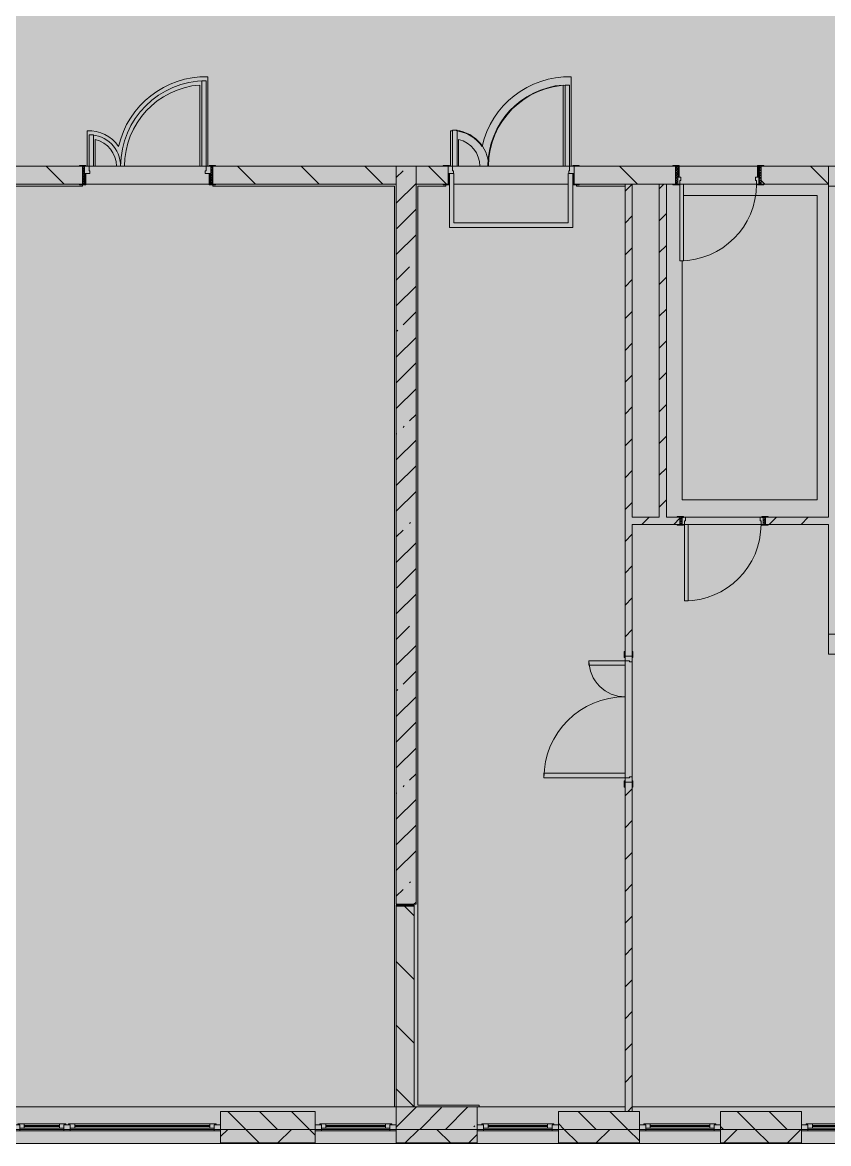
# Model space of a CAD drawing. Header units: millimetres. Extents: x -8624 to 200664, y -8553 to 29000.
# Drawn here: x 102980 to 111930, y -258 to 12198 of the extents above; entities that cross this region are included whole.
import ezdxf

# ---------------------------------------------------------------- set-up
doc = ezdxf.new("R2010")
doc.units = ezdxf.units.MM
for name, color, linetype, lineweight, true_color in [('A-DETL-1', 7, 'Continuous', 5, 0x737373), ('A-DOOR-1', 7, 'Continuous', 5, 0xb7b7b7), ('A-DOOR-2', 7, 'Continuous', 5, 0xe2e2e2), ('A-DOOR-3', 7, 'Continuous', 5, 0xaaaaaa), ('A-DOOR-FRAM-1', 7, 'Continuous', 5, 0xe2e2e2), ('A-DOOR-FRAM-2', 7, 'Continuous', 5, 0xb7b7b7), ('A-DOOR-FRAM-3', 7, 'Continuous', 5, 0xaaaaaa), ('A-FLOR-1', 7, 'Continuous', 5, 0xb7b7b7), ('A-GLAZ-1', 7, 'Continuous', 5, 0x737373), ('A-WALL-2', 7, 'Continuous', 5, 0x737373), ('A-WALL-3', 7, 'Continuous', 9, 0x737373), ('I-WALL-2', 7, 'Continuous', 5, 0x737373), ('S-COLS-1', 7, 'Continuous', 5, 0x737373)]:
    doc.layers.add(name, color=color, linetype=linetype, lineweight=lineweight, true_color=true_color)
doc.layers.add('A-DETL-GENF-1', color=7, linetype='Continuous', lineweight=9, true_color=0xc0c0c0, transparency=0.4)
for name, color, linetype, lineweight in [('A-WALL', 7, 'Continuous', 5), ('I-WALL', 7, 'Continuous', 5), ('S-COLS', 7, 'Continuous', 5)]:
    doc.layers.add(name, color=color, linetype=linetype, lineweight=lineweight)
pattern_1 = [(135, (0, 0), (-353.5534, -353.5534), [])]
pattern_2 = [(45, (0, 0), (-285.1231, 285.1231), []), (45, (285.12, 0), (-285.1231, 285.1231), [504.031, -100.806, 16.764, -84.042])]
pattern_3 = [(45, (0, 0), (-176.7767, 176.7767), [])]

# ---------------------------------------------------------------- blocks, each defined once
blk = doc.blocks.new('110_Дверь_СКБ_2Ст - Д-2а_л_ Из коридора на лестницу-32216062-3_1_3_птичка копия 1')
at = {"layer": 'A-DOOR-2'}
for points in [[(662.5, 100), (662.5, 1000), (612.5, 1000), (612.5, 100)], [(-587.5, 100), (-587.5, 500), (-637.5, 500), (-637.5, 100)], [(712.5, -100), (712.5, 20), (697.5, 20), (697.5, -100)]]:
    blk.add_hatch(color=256, dxfattribs=at).paths.add_polyline_path(points)
h = blk.add_hatch(color=256, dxfattribs=at)
h.paths.add_polyline_path([(652.5, 20), (712.5, 20), (712.5, 100), (662.5, 100), (662.5, 50), (652.5, 50)])
h.paths.add_polyline_path([(-687.5, 20), (-627.5, 20), (-627.5, 50), (-637.5, 50), (-637.5, 100), (-687.5, 100)])
at = {"layer": 'A-DOOR-FRAM-1'}
for points in [[(-672.5, 100), (-672.5, 108), (-742.5, 108), (-742.5, 100)], [(-672.5, -100), (-672.5, 20), (-687.5, 20), (-687.5, -100)], [(767.5, 100), (767.5, 108), (697.5, 108), (697.5, 100)], [(-672.5, -108), (-672.5, -100), (-742.5, -100), (-742.5, -108)], [(767.5, -108), (767.5, -100), (697.5, -100), (697.5, -108)]]:
    blk.add_hatch(color=256, dxfattribs=at).paths.add_polyline_path(points)
at = {"layer": 'A-DOOR-1'}
for p, q in [((662.5, 1000), (612.5, 1000)), ((612.5, 1000), (612.5, 100)), ((662.5, 100), (662.5, 1000)), ((-637.5, 500), (-637.5, 100)), ((-587.5, 500), (-637.5, 500)), ((-587.5, 100), (-587.5, 500)), ((-637.5, 100), (-587.5, 100)), ((612.5, 100), (662.5, 100))]:
    blk.add_line(p, q, dxfattribs=at)
for centre, radius, start, end in [((662.5, 100), 900, 90, 180), ((-637.5, 100), 400, 360, 90)]:
    blk.add_arc(centre, radius, start, end, dxfattribs=at)
at = {"layer": 'A-DOOR-FRAM-2'}
for p, q in [((-672.5, 108), (-742.5, 108)), ((-742.5, 108), (-742.5, 100)), ((-742.5, 100), (-672.5, 100)), ((-637.5, 100), (-687.5, 100)), ((-687.5, 100), (-687.5, 20)), ((-687.5, 20), (-627.5, 20)), ((-672.5, 20), (-687.5, 20)), ((-687.5, 20), (-687.5, -100)), ((-672.5, 100), (-672.5, 108)), ((-672.5, -100), (-672.5, 20)), ((-637.5, 50), (-637.5, 100)), ((-627.5, 50), (-637.5, 50)), ((-627.5, 20), (-627.5, 50)), ((662.5, 50), (652.5, 50)), ((652.5, 50), (652.5, 20)), ((652.5, 20), (712.5, 20)), ((662.5, 100), (662.5, 50)), ((712.5, 100), (662.5, 100)), ((767.5, 108), (697.5, 108)), ((697.5, 108), (697.5, 100)), ((697.5, 100), (767.5, 100)), ((712.5, 20), (697.5, 20)), ((697.5, 20), (697.5, -100)), ((712.5, 20), (712.5, 100)), ((712.5, -100), (712.5, 20)), ((767.5, 100), (767.5, 108)), ((-672.5, -100), (-742.5, -100)), ((-742.5, -100), (-742.5, -108)), ((-742.5, -108), (-672.5, -108)), ((-687.5, -100), (-672.5, -100)), ((-672.5, -108), (-672.5, -100)), ((697.5, -100), (712.5, -100)), ((767.5, -100), (697.5, -100)), ((697.5, -100), (697.5, -108)), ((697.5, -108), (767.5, -108)), ((767.5, -108), (767.5, -100))]:
    blk.add_line(p, q, dxfattribs=at)
blk = doc.blocks.new('120_Окно_СКБ_2Ст_Фрамуга сверху - 120_Окно_СКБ_2Ст_2300х2500_h_ ДОО-19727959-3_1_3_птичка копия 1')
at = {"layer": 'A-GLAZ-1'}
for p, q in [((-1150, -127), (-1150, -57)), ((-1150, -57), (-1080, -57)), ((1150, -57), (-1150, -57)), ((-1080, -57), (-1080, -127)), ((-1080, -57), (1080, -57)), ((520, -87), (-1080, -87)), ((-1080, -87), (-1080, -127)), ((-1030, -137), (-1030, -87)), ((-1030, -107), (470, -107)), ((470, -117), (-1030, -117)), ((470, -137), (470, -87)), ((520, -127), (520, -57)), ((520, -57), (590, -57)), ((520, -127), (520, -87)), ((590, -57), (590, -127)), ((1080, -87), (590, -87)), ((590, -87), (590, -127)), ((640, -137), (640, -87)), ((640, -107), (1030, -107)), ((1030, -117), (640, -117)), ((1030, -137), (1030, -87)), ((1080, -127), (1080, -57)), ((1080, -57), (1150, -57)), ((1080, -127), (1080, -87)), ((1150, -57), (1150, -127)), ((-1080, -127), (-1150, -127)), ((-1150, -127), (-1100, -127)), ((-1080, -127), (-1100, -127)), ((-1100, -127), (-1100, -137)), ((-1100, -137), (540, -137)), ((540, -137), (-1100, -137)), ((590, -127), (520, -127)), ((540, -127), (520, -127)), ((540, -127), (570, -127)), ((540, -127), (570, -127)), ((540, -137), (540, -127)), ((590, -127), (570, -127)), ((570, -127), (570, -137)), ((570, -137), (1100, -137)), ((1100, -137), (570, -137)), ((1150, -127), (1080, -127)), ((1100, -127), (1080, -127)), ((1100, -127), (1150, -127)), ((1100, -137), (1100, -127))]:
    blk.add_line(p, q, dxfattribs=at)
blk = doc.blocks.new('120_Окно_СКБ_1Ст - 120_Окно_СКБ_1Ст 900х2500_h_ с форточкой-22876038-3_1_3_птичка копия 1')
at = {"layer": 'A-GLAZ-1'}
for p, q in [((-450, -127), (-450, -57)), ((-450, -57), (-380, -57)), ((450, -57), (-450, -57)), ((-380, -57), (-380, -127)), ((380, -87), (-380, -87)), ((-380, -87), (-380, -127)), ((-330, -137), (-330, -87)), ((-330, -107), (330, -107)), ((330, -117), (-330, -117)), ((330, -137), (330, -87)), ((380, -127), (380, -57)), ((380, -57), (450, -57)), ((380, -127), (380, -87)), ((450, -57), (450, -127)), ((-380, -127), (-450, -127)), ((-450, -127), (-400, -127)), ((-380, -127), (-400, -127)), ((-400, -127), (-400, -137)), ((-400, -137), (400, -137)), ((400, -137), (-400, -137)), ((450, -127), (380, -127)), ((400, -127), (380, -127)), ((400, -127), (450, -127)), ((400, -137), (400, -127))]:
    blk.add_line(p, q, dxfattribs=at)
blk = doc.blocks.new('110_Дверь_СКБ_1Ст_Внутренняя1 - Д-8 950x2100h_охрана-V20-3_1_3_птичка копия 1')
at = {"layer": 'A-DOOR-2'}
h = blk.add_hatch(color=256, dxfattribs=at)
h.paths.add_polyline_path([(437.5, 100), (437.5, 60), (427.5, 60), (427.5, 20), (462.5, 20), (462.5, 100)])
h.paths.add_polyline_path([(-412.5, 100), (-437.5, 100), (-437.5, 20), (-402.5, 20), (-402.5, 60), (-412.5, 60)])
at = {"layer": 'A-DOOR-3'}
h = blk.add_hatch(dxfattribs=at)
h.set_pattern_fill('FP_29', color=256, style=0, pattern_type=2)
h.set_pattern_definition([(135, (1826.41, 164.685), (-14.14214, -14.14214), []), (225, (1826.41, 164.685), (14.14214, -14.14214), [])])
h.paths.add_polyline_path([(487.5, 100), (462.5, 100), (462.5, -100), (487.5, -100), (487.5, -21.4)])
at = {"layer": 'A-DOOR-FRAM-1'}
for points in [[(397.5, 950), (397.5, 100), (437.5, 100), (437.5, 950)], [(-492.5, 108), (-492.5, 100), (-422.5, 100), (-422.5, 108)], [(-422.5, 20), (-437.5, 20), (-437.5, -100), (-422.5, -100)], [(517.5, 108), (447.5, 108), (447.5, 100), (517.5, 100)], [(462.5, 20), (447.5, 20), (447.5, -100), (462.5, -100), (462.5, -21.4)], [(-492.5, -100), (-492.5, -108), (-422.5, -108), (-422.5, -100)], [(447.5, -100), (447.5, -108), (517.5, -108), (517.5, -100)]]:
    blk.add_hatch(color=256, dxfattribs=at).paths.add_polyline_path(points)
at = {"layer": 'A-DOOR-FRAM-3'}
h = blk.add_hatch(dxfattribs=at)
h.set_pattern_fill('FP_30', color=256, style=0, pattern_type=2)
h.set_pattern_definition([(45, (-296.384, 164.685), (-14.1421, 14.1421), []), (135, (-296.384, 164.685), (-14.1421, -14.1421), [])])
h.paths.add_polyline_path([(-437.5, 100), (-462.5, 100), (-462.5, -100), (-437.5, -100)])
at = {"layer": 'A-DOOR-1'}
for p, q in [((437.5, 950), (397.5, 950)), ((397.5, 950), (397.5, 100)), ((437.5, 100), (437.5, 950)), ((397.5, 100), (437.5, 100))]:
    blk.add_line(p, q, dxfattribs=at)
blk.add_arc((437.5, 100), 850, 90, 180, dxfattribs=at)
at = {"layer": 'A-DOOR-FRAM-2'}
for p, q in [((-422.5, 108), (-492.5, 108)), ((-492.5, 108), (-492.5, 100)), ((-492.5, 100), (-422.5, 100)), ((-437.5, 100), (-462.5, 100)), ((-462.5, 100), (-462.5, -100)), ((-412.5, 100), (-437.5, 100)), ((-437.5, 100), (-437.5, 20)), ((-437.5, -100), (-437.5, 100)), ((-422.5, 100), (-437.5, 100)), ((-437.5, 100), (-437.5, 99)), ((-437.5, 99), (-422.5, 99)), ((-437.5, 20), (-402.5, 20)), ((-422.5, 20), (-437.5, 20)), ((-437.5, 20), (-437.5, -100)), ((-422.5, 100), (-422.5, 108)), ((-422.5, 99), (-422.5, 100)), ((-422.5, -100), (-422.5, 20)), ((-412.5, 60), (-412.5, 100)), ((-402.5, 60), (-412.5, 60)), ((-402.5, 20), (-402.5, 60)), ((437.5, 60), (427.5, 60)), ((427.5, 60), (427.5, 20)), ((427.5, 20), (462.5, 20)), ((437.5, 100), (437.5, 60)), ((462.5, 100), (437.5, 100)), ((517.5, 108), (447.5, 108)), ((447.5, 108), (447.5, 100)), ((462.5, 100), (447.5, 100)), ((447.5, 100), (447.5, 99)), ((447.5, 100), (517.5, 100)), ((447.5, 99), (462.5, 99)), ((462.5, 20), (447.5, 20)), ((447.5, 20), (447.5, -100)), ((462.5, 20), (462.5, 100)), ((487.5, 100), (462.5, 100)), ((462.5, 100), (462.5, -100)), ((462.5, 99), (462.5, 100)), ((462.5, -100), (462.5, 20)), ((487.5, -100), (487.5, 100)), ((517.5, 100), (517.5, 108)), ((-422.5, -100), (-492.5, -100)), ((-492.5, -100), (-492.5, -108)), ((-492.5, -108), (-422.5, -108)), ((-462.5, -100), (-437.5, -100)), ((-437.5, -100), (-422.5, -100)), ((-422.5, -108), (-422.5, -100)), ((447.5, -100), (462.5, -100)), ((517.5, -100), (447.5, -100)), ((447.5, -100), (447.5, -108)), ((447.5, -108), (517.5, -108)), ((462.5, -100), (487.5, -100)), ((517.5, -108), (517.5, -100))]:
    blk.add_line(p, q, dxfattribs=at)
blk = doc.blocks.new('110_Дверь_СКБ_1Ст_Внутренняя1 - Д-8 950x2100h_охрана-V47-3_1_3_птичка копия 1')
at = {"layer": 'A-DOOR-2'}
h = blk.add_hatch(color=256, dxfattribs=at)
h.paths.add_polyline_path([(437, 40), (437, 0), (427, 0), (427, -40), (462, -40), (462, 40)])
h.paths.add_polyline_path([(-413, 40), (-438, 40), (-438, -40), (-403, -40), (-403, 0), (-413, 0)])
at = {"layer": 'A-DOOR-3'}
h = blk.add_hatch(dxfattribs=at)
h.set_pattern_fill('FP_58', color=256, style=0, pattern_type=2)
h.set_pattern_definition([(135, (1826.41, 104.685), (-14.14214, -14.14214), []), (225, (1826.41, 104.685), (14.14214, -14.14214), [])])
h.paths.add_polyline_path([(487, 40), (462, 40), (462, -40), (487, -40)])
at = {"layer": 'A-DOOR-FRAM-1'}
for points in [[(397, 890), (397, 40), (437, 40), (437, 890)], [(-493, 48), (-493, 40), (-423, 40), (-423, 48)], [(509, 48), (447, 48), (447, 40), (517, 40), (517, 48)], [(-423, -40), (-493, -40), (-493, -48), (-423, -48)], [(517, -40), (447, -40), (447, -48), (517, -48)]]:
    blk.add_hatch(color=256, dxfattribs=at).paths.add_polyline_path(points)
at = {"layer": 'A-DOOR-FRAM-3'}
h = blk.add_hatch(dxfattribs=at)
h.set_pattern_fill('FP_59', color=256, style=0, pattern_type=2)
h.set_pattern_definition([(45, (-296.384, 104.685), (-14.1421, 14.1421), []), (135, (-296.384, 104.685), (-14.1421, -14.1421), [])])
h.paths.add_polyline_path([(-438, 40), (-463, 40), (-463, -40), (-438, -40)])
at = {"layer": 'A-DOOR-1'}
for p, q in [((437, 890), (397, 890)), ((397, 890), (397, 40)), ((437, 40), (437, 890)), ((397, 40), (437, 40))]:
    blk.add_line(p, q, dxfattribs=at)
blk.add_arc((437, 40), 850, 90, 180, dxfattribs=at)
at = {"layer": 'A-DOOR-FRAM-2'}
for p, q in [((-423, 48), (-493, 48)), ((-493, 48), (-493, 40)), ((-493, 40), (-423, 40)), ((-438, 40), (-463, 40)), ((-463, 40), (-463, -40)), ((-413, 40), (-438, 40)), ((-438, 40), (-438, -40)), ((-438, -40), (-438, 40)), ((-423, 40), (-438, 40)), ((-438, 40), (-438, 39)), ((-438, 39), (-423, 39)), ((-423, 40), (-423, 48)), ((-423, 39), (-423, 40)), ((-413, 0), (-413, 40)), ((-403, 0), (-413, 0)), ((-403, -40), (-403, 0)), ((437, 0), (427, 0)), ((427, 0), (427, -40)), ((437, 40), (437, 0)), ((462, 40), (437, 40)), ((517, 48), (447, 48)), ((447, 48), (447, 40)), ((462, 40), (447, 40)), ((447, 40), (447, 39)), ((447, 40), (517, 40)), ((447, 39), (462, 39)), ((462, -40), (462, 40)), ((487, 40), (462, 40)), ((462, 40), (462, -40)), ((462, 39), (462, 40)), ((487, -40), (487, 40)), ((517, 40), (517, 48)), ((-423, -40), (-493, -40)), ((-493, -40), (-493, -48)), ((-493, -48), (-423, -48)), ((-463, -40), (-438, -40)), ((-423, -39), (-438, -39)), ((-438, -39), (-438, -40)), ((-438, -40), (-403, -40)), ((-438, -40), (-423, -40)), ((-423, -40), (-423, -39)), ((-423, -48), (-423, -40)), ((427, -40), (462, -40)), ((462, -39), (447, -39)), ((447, -39), (447, -40)), ((447, -40), (462, -40)), ((517, -40), (447, -40)), ((447, -40), (447, -48)), ((447, -48), (517, -48)), ((462, -40), (462, -39)), ((462, -40), (487, -40)), ((517, -48), (517, -40))]:
    blk.add_line(p, q, dxfattribs=at)
blk = doc.blocks.new('110_Дверь_СКБ_2Ст - Д-6_л__ ДОО_Дв_1450x2100h_Дверь из раздевальной в коридор-V48-3_1_3_птичка копия 1')
at = {"layer": 'A-DOOR-2'}
for points in [[(662.5, 100), (662.5, 1050), (612.5, 1050), (612.5, 100)], [(-587.5, 100), (-587.5, 450), (-637.5, 450), (-637.5, 100)]]:
    blk.add_hatch(color=256, dxfattribs=at).paths.add_polyline_path(points)
h = blk.add_hatch(color=256, dxfattribs=at)
h.paths.add_polyline_path([(652.5, 20), (712.5, 20), (712.5, 100), (662.5, 100), (662.5, 50), (652.5, 50)])
h.paths.add_polyline_path([(-687.5, 20), (-627.5, 20), (-627.5, 50), (-637.5, 50), (-637.5, 100), (-687.5, 100)])
at = {"layer": 'A-DOOR-3'}
h = blk.add_hatch(dxfattribs=at)
h.set_pattern_fill('FP_60', color=256, style=0, pattern_type=2)
h.set_pattern_definition([(135, (1576.41, 164.685), (-14.14214, -14.14214), []), (225, (1576.41, 164.685), (14.14214, -14.14214), [])])
h.paths.add_polyline_path([(737.5, -100), (737.5, 100), (712.5, 100), (712.5, -100)])
at = {"layer": 'A-DOOR-FRAM-1'}
for points in [[(-672.5, 100), (-672.5, 108), (-742.5, 108), (-742.5, 100)], [(-672.5, -100), (-672.5, 20), (-687.5, 20), (-687.5, -100)], [(767.5, 100), (767.5, 108), (697.5, 108), (697.5, 100)], [(712.5, -100), (712.5, 20), (697.5, 20), (697.5, -100)], [(-672.5, -108), (-672.5, -100), (-742.5, -100), (-742.5, -108)], [(767.5, -108), (767.5, -100), (697.5, -100), (697.5, -108)]]:
    blk.add_hatch(color=256, dxfattribs=at).paths.add_polyline_path(points)
at = {"layer": 'A-DOOR-FRAM-3'}
h = blk.add_hatch(dxfattribs=at)
h.set_pattern_fill('FP_61', color=256, style=0, pattern_type=2)
h.set_pattern_definition([(45, (-546.384, 164.685), (-14.1421, 14.1421), []), (135, (-546.384, 164.685), (-14.1421, -14.1421), [])])
h.paths.add_polyline_path([(-687.5, -100), (-687.5, 100), (-712.5, 100), (-712.5, -100)])
at = {"layer": 'A-DOOR-1'}
for p, q in [((662.5, 1050), (612.5, 1050)), ((612.5, 1050), (612.5, 100)), ((662.5, 100), (662.5, 1050)), ((-637.5, 450), (-637.5, 100)), ((-587.5, 450), (-637.5, 450)), ((-587.5, 100), (-587.5, 450)), ((-637.5, 100), (-587.5, 100)), ((612.5, 100), (662.5, 100))]:
    blk.add_line(p, q, dxfattribs=at)
for centre, radius, start, end in [((662.5, 100), 950, 90, 180), ((-637.5, 100), 350, 360, 90)]:
    blk.add_arc(centre, radius, start, end, dxfattribs=at)
at = {"layer": 'A-DOOR-FRAM-2'}
for p, q in [((-672.5, 108), (-742.5, 108)), ((-742.5, 108), (-742.5, 100)), ((-742.5, 100), (-672.5, 100)), ((-687.5, 100), (-712.5, 100)), ((-712.5, 100), (-712.5, -100)), ((-637.5, 100), (-687.5, 100)), ((-687.5, 100), (-687.5, 20)), ((-687.5, -100), (-687.5, 100)), ((-687.5, 20), (-627.5, 20)), ((-672.5, 20), (-687.5, 20)), ((-687.5, 20), (-687.5, -100)), ((-672.5, 100), (-672.5, 108)), ((-672.5, -100), (-672.5, 20)), ((-637.5, 50), (-637.5, 100)), ((-627.5, 50), (-637.5, 50)), ((-627.5, 20), (-627.5, 50)), ((662.5, 50), (652.5, 50)), ((652.5, 50), (652.5, 20)), ((652.5, 20), (712.5, 20)), ((662.5, 100), (662.5, 50)), ((712.5, 100), (662.5, 100)), ((767.5, 108), (697.5, 108)), ((697.5, 108), (697.5, 100)), ((697.5, 100), (767.5, 100)), ((712.5, 20), (697.5, 20)), ((697.5, 20), (697.5, -100)), ((712.5, 20), (712.5, 100)), ((737.5, 100), (712.5, 100)), ((712.5, 100), (712.5, -100)), ((712.5, -100), (712.5, 20)), ((737.5, -100), (737.5, 100)), ((767.5, 100), (767.5, 108)), ((-672.5, -100), (-742.5, -100)), ((-742.5, -100), (-742.5, -108)), ((-742.5, -108), (-672.5, -108)), ((-712.5, -100), (-687.5, -100)), ((-687.5, -100), (-672.5, -100)), ((-672.5, -108), (-672.5, -100)), ((697.5, -100), (712.5, -100)), ((767.5, -100), (697.5, -100)), ((697.5, -100), (697.5, -108)), ((697.5, -108), (767.5, -108)), ((712.5, -100), (737.5, -100)), ((767.5, -108), (767.5, -100))]:
    blk.add_line(p, q, dxfattribs=at)
blk = doc.blocks.new('110_Дверь_СКБ_2Ст - Д-5_п_ Из игровой в коридор-32351726-3_1_3_птичка копия 1')
at = {"layer": 'A-DOOR-2'}
h = blk.add_hatch(color=256, dxfattribs=at)
h.paths.add_polyline_path([(712, -40), (712, 40), (652, 40), (652, 10), (662, 10), (662, -40)])
h.paths.add_polyline_path([(-628, 40), (-688, 40), (-688, -40), (-638, -40), (-638, 10), (-628, 10)])
for points in [[(-588, -440), (-588, -40), (-638, -40), (-638, -440)], [(662, -40), (612, -40), (612, -940), (662, -940)]]:
    blk.add_hatch(color=256, dxfattribs=at).paths.add_polyline_path(points)
at = {"layer": 'A-DOOR-FRAM-1'}
for points in [[(-673, 48), (-743, 48), (-743, 40), (-673, 40)], [(767, 48), (697, 48), (697, 40), (767, 40)], [(-673, -40), (-743, -40), (-743, -48), (-673, -48)], [(767, -40), (697, -40), (697, -48), (767, -48)]]:
    blk.add_hatch(color=256, dxfattribs=at).paths.add_polyline_path(points)
at = {"layer": 'A-DOOR-1'}
for p, q in [((-638, -40), (-588, -40)), ((-638, -440), (-638, -40)), ((-588, -40), (-588, -440)), ((612, -40), (662, -40)), ((612, -940), (612, -40)), ((662, -40), (662, -940)), ((-588, -440), (-638, -440)), ((662, -940), (612, -940))]:
    blk.add_line(p, q, dxfattribs=at)
for centre, radius, start, end in [((-638, -40), 400, 270, 0), ((662, -40), 900, 180, 270)]:
    blk.add_arc(centre, radius, start, end, dxfattribs=at)
at = {"layer": 'A-DOOR-FRAM-2'}
for p, q in [((-743, 48), (-673, 48)), ((-743, 40), (-743, 48)), ((-673, 40), (-743, 40)), ((-688, 40), (-628, 40)), ((-688, -40), (-688, 40)), ((-688, 40), (-673, 40)), ((-688, 39), (-688, 40)), ((-673, 39), (-688, 39)), ((-673, 48), (-673, 40)), ((-673, 40), (-673, 39)), ((-638, 10), (-638, -40)), ((-628, 10), (-638, 10)), ((-628, 40), (-628, 10)), ((652, 40), (712, 40)), ((652, 10), (652, 40)), ((662, 10), (652, 10)), ((662, -40), (662, 10)), ((697, 40), (697, 48)), ((697, 48), (767, 48)), ((697, 39), (697, 40)), ((697, 40), (712, 40)), ((767, 40), (697, 40)), ((712, 39), (697, 39)), ((712, 40), (712, -40)), ((712, 40), (712, 39)), ((767, 48), (767, 40)), ((-743, -40), (-673, -40)), ((-743, -48), (-743, -40)), ((-673, -48), (-743, -48)), ((-638, -40), (-688, -40)), ((-673, -40), (-673, -48)), ((712, -40), (662, -40)), ((697, -48), (697, -40)), ((697, -40), (767, -40)), ((767, -48), (697, -48)), ((767, -40), (767, -48))]:
    blk.add_line(p, q, dxfattribs=at)

msp = doc.modelspace()

# ---------------------------------------------------------------- hatches: boundary and pattern name
at = {"layer": 'A-DETL-GENF-1'}
msp.add_hatch(color=256, dxfattribs=at).paths.add_polyline_path([(120684.4, -258), (125233, -258), (125233, 21479), (93333, 21479), (93333, 27379), (84570, 27379), (84570, 10208.3), (89210, 10208.3), (89210, -258), (119801.7, -258)])
at = {"layer": 'A-WALL'}
h = msp.add_hatch(dxfattribs=at)
h.set_pattern_fill('FP_25', color=256, style=0, pattern_type=2)
h.set_pattern_definition([(135, (0, 0), (-176.7767, -176.7767), [])])
h.paths.add_polyline_path([(121430, -100), (121430, 100), (121130, 100), (121130, -100)])
h.paths.add_polyline_path([(109209.5, -100), (109830, -100), (109830, 100), (108930, 100), (108930, -100)])
h.paths.add_polyline_path([(119330, -100), (119330, 100), (118830, 100), (118830, -100), (118919, -100)])
h.paths.add_polyline_path([(110730, -100), (111630, -100), (111630, 100), (110730, 100)])
h.paths.add_polyline_path([(116271, -100), (117030, -100), (117030, 100), (115980, 100), (115980, -100)])
h.paths.add_polyline_path([(113430, -100), (113680, -100), (113680, 100), (113430, 100)])
h.paths.add_polyline_path([(105678.8, -100), (106230, -100), (106230, 100), (105180, 100), (105180, -100)])
h.paths.add_polyline_path([(98130, -100), (98130, 100), (97080, 100), (97080, -100), (97734.7, -100)])
h.paths.add_polyline_path([(100830, -100), (101730, -100), (101730, 100), (100830, 100)])
h.paths.add_polyline_path([(94780, -100), (94780, 100), (94530, 100), (94530, -100)])
h.paths.add_polyline_path([(102630, -100), (102880, -100), (102880, 100), (102630, 100)])
h.paths.add_polyline_path([(92730, -100), (92730, 100), (91930, 100), (91930, -100), (92438.6, -100)])
h = msp.add_hatch(dxfattribs=at)
h.set_pattern_fill('FP_27', color=256, style=0, pattern_type=2)
h.set_pattern_definition([(45, (0, 0), (-353.5534, 353.5534), []), (135, (0, 0), (-353.5534, -353.5534), [])])
h.paths.add_polyline_path([(123730, -250), (125080, -250), (125080, -100), (123730, -100)])
h.paths.add_polyline_path([(120684.4, -250), (121430, -250), (121430, -100), (120230, -100), (120230, -250)])
h.paths.add_polyline_path([(109830, -250), (109830, -100), (108930, -100), (108930, -250), (109209.5, -250)])
h.paths.add_polyline_path([(113622.9, -250), (113680, -250), (113680, -100), (112530, -100), (112530, -250), (112740.3, -250)])
h.paths.add_polyline_path([(110730, -250), (111630, -250), (111630, -100), (110730, -100)])
h.paths.add_polyline_path([(115980, -250), (117030, -250), (117030, -100), (115980, -100)])
h.paths.add_polyline_path([(107130, -250), (108030, -250), (108030, -100), (107130, -100)])
h.paths.add_polyline_path([(119330, -250), (119330, -100), (117930, -100), (117930, -250), (118919, -250)])
h.paths.add_polyline_path([(99030, -250), (99930, -250), (99930, -100), (99030, -100)])
h.paths.add_polyline_path([(105678.8, -250), (106230, -250), (106230, -100), (105180, -100), (105180, -250)])
h.paths.add_polyline_path([(94203.9, -250), (94780, -250), (94780, -100), (93630, -100), (93630, -250)])
h.paths.add_polyline_path([(102880, -250), (102880, -100), (100830, -100), (100830, -250), (102148.1, -250)])
h.paths.add_polyline_path([(98130, -250), (98130, -100), (97080, -100), (97080, -250), (97734.7, -250)])
h.paths.add_polyline_path([(92730, -250), (92730, -100), (91930, -100), (91930, -250), (92438.6, -250)])
h.paths.add_polyline_path([(90673.2, -250), (91030, -250), (91030, -100), (89210, -100), (89210, -250)])
at = {"layer": 'I-WALL'}
h = msp.add_hatch(dxfattribs=at)
h.set_pattern_fill('FP_26', color=256, style=0, pattern_type=2)
h.set_pattern_definition(pattern_1)
h.paths.add_polyline_path([(101610, 10400), (103645, 10400), (103645, 10600), (101610, 10600)])
h.paths.add_polyline_path([(106561.5, 10400), (107130, 10400), (107130, 10600), (105095, 10600), (105095, 10400), (105125, 10400)])
h.paths.add_polyline_path([(91555.9, 10400), (92510, 10400), (92510, 10600), (91385, 10600), (91385, 10400), (91440, 10400)])
h.paths.add_polyline_path([(89985, 10400), (89985, 10600), (89610, 10600), (89610, 10400), (89930, 10400)])
h.paths.add_polyline_path([(94203.9, 10400), (94210, 10400), (94210, 10600), (93460, 10600), (93460, 10400), (93490, 10400)])
h = msp.add_hatch(dxfattribs=at)
h.set_pattern_fill('FP_23', color=256, style=0, pattern_type=2)
h.set_pattern_definition(pattern_2)
h.paths.add_polyline_path([(107130, 2400), (107350, 2400), (107350, 10600), (107130, 10600), (107130, 2703.7)])
h = msp.add_hatch(dxfattribs=at)
h.set_pattern_fill('FP_26', color=256, style=0, pattern_type=2)
h.set_pattern_definition(pattern_1)
h.paths.add_polyline_path([(121210, 10400), (121210, 10600), (119330, 10600), (119330, 10400), (120684.4, 10400)])
h.paths.add_polyline_path([(107705, 10400), (107705, 10600), (107350, 10600), (107350, 10400), (107650, 10400)])
h.paths.add_polyline_path([(109750, 10400), (110230, 10400), (110230, 10600), (109105, 10600), (109105, 10400), (109670, 10400)])
h.paths.add_polyline_path([(111857.6, 10400), (111930, 10400), (111930, 10600), (111180, 10600), (111180, 10400), (111210, 10400)])
h = msp.add_hatch(dxfattribs=at)
h.set_pattern_fill('FP_28', color=256, style=0, pattern_type=2)
h.set_pattern_definition(pattern_3)
h.paths.add_polyline_path([(109750, 100), (109750, 3755), (109670, 3755), (109670, 100)])
h.paths.add_polyline_path([(109670, 5155), (109750, 5155), (109750, 10400), (109670, 10400), (109670, 5210)])
h = msp.add_hatch(dxfattribs=at)
h.set_pattern_fill('FP_28', color=256, style=0, pattern_type=2)
h.set_pattern_definition(pattern_3)
h.paths.add_polyline_path([(110092.2, 6700), (110130, 6700), (110130, 10400), (110050, 10400), (110050, 6700)])
h = msp.add_hatch(dxfattribs=at)
h.set_pattern_fill('FP_28', color=256, style=0, pattern_type=2)
h.set_pattern_definition(pattern_3)
h.paths.add_polyline_path([(111857.6, 6620), (111930, 6620), (111930, 6700), (111230, 6700), (111230, 6620), (111260, 6620)])
h.paths.add_polyline_path([(110092.2, 6620), (110280, 6620), (110280, 6700), (109750, 6700), (109750, 6620)])
h = msp.add_hatch(dxfattribs=at)
h.set_pattern_fill('FP_26', color=256, style=0, pattern_type=2)
h.set_pattern_definition(pattern_1)
h.paths.add_polyline_path([(107330, 150), (107330, 2380), (107130, 2380), (107130, 150)])
at = {"layer": 'S-COLS'}
h = msp.add_hatch(dxfattribs=at)
h.set_pattern_fill('FP_23', color=256, style=0, pattern_type=2)
h.set_pattern_definition(pattern_2)
h.paths.add_polyline_path([(107130, -100), (108030, -100), (108030, 150), (107130, 150)])

# ---------------------------------------------------------------- linework, layer by layer
at = {"layer": 'A-DETL-1'}
for p, q in [((111803.5, 10273.7), (110320, 10273.7)), ((111803.5, 6893.7), (111803.5, 10273.7)), ((110303.5, 9550), (110303.5, 6893.7)), ((110303.5, 6893.7), (111803.5, 6893.7))]:
    msp.add_line(p, q, dxfattribs=at)
at = {"layer": 'A-FLOR-1'}
for p, q in [((105038.4, 10600), (105038.4, 11594.8)), ((109073.4, 10600), (109073.4, 11594.8)), ((104948.4, 11502.3), (104948.4, 10600)), ((108983.4, 11502.3), (108983.4, 10600)), ((103697.2, 10994.4), (103697.2, 10600)), ((107732.2, 10994.4), (107732.2, 10600)), ((103787.2, 10600), (103787.2, 10897.1)), ((107822.2, 10600), (107822.2, 10897.1)), ((103770, 10600), (103787.2, 10600)), ((104023.4, 10600), (104113.4, 10600)), ((104113.4, 10600), (104970, 10600)), ((107805, 10600), (107822.2, 10600)), ((108058.4, 10600), (108148.4, 10600)), ((108148.4, 10600), (109005, 10600)), ((107770, 9970), (107770, 10520)), ((109040, 10520), (109040, 9970)), ((103645, 10380), (101631, 10380)), ((103645, 10392), (103645, 10380)), ((105095, 10380), (105095, 10392)), ((107110, 10380), (105095, 10380)), ((107110, 150), (107110, 10380)), ((107680, 10380), (107370, 10380)), ((107370, 10380), (107370, 170)), ((107680, 10392), (107680, 10380)), ((107720, 10392), (107720, 9920)), ((109090, 9920), (109090, 10392)), ((109130, 10380), (109130, 10392)), ((109670, 10380), (109130, 10380)), ((109040, 9970), (107770, 9970)), ((107720, 9920), (109090, 9920)), ((107370, 170), (108050, 170)), ((108050, 170), (108050, 150))]:
    msp.add_line(p, q, dxfattribs=at)
for centre, radius, start, end in [((105018.4, 10600), 995, 88.8489, 167.32946), ((109053.4, 10600), 995, 88.8489, 167.32946), ((105018.4, 10600), 905, 94.43687, 180), ((109053.4, 10600), 905, 94.43687, 180), ((103718.4, 10600), 395, 33.54048, 93.07201), ((107753.4, 10600), 395, 89.76418, 93.07201), ((107753.4, 10600), 395, 33.54048, 82.48481), ((103718.4, 10600), 305, 0, 76.9573), ((107753.4, 10600), 305, 0, 76.9573)]:
    msp.add_arc(centre, radius, start, end, dxfattribs=at)
at = {"layer": 'A-WALL-2'}
for p, q in [((106230, 100), (105180, 100)), ((105180, 100), (105180, -258)), ((106230, -258), (106230, 100)), ((109670, 100), (108930, 100)), ((108930, 100), (108930, -258)), ((109830, 100), (109750, 100)), ((109830, -258), (109830, 100)), ((111630, 100), (110730, 100)), ((110730, 100), (110730, -258)), ((111630, -258), (111630, 100)), ((102880, -100), (105180, -100)), ((107130, -100), (107130, -258)), ((107130, -100), (108030, -100)), ((108030, -258), (108030, -100)), ((109830, -100), (110730, -100)), ((92730, -258), (109830, -258)), ((109830, -258), (125238, -258))]:
    msp.add_line(p, q, dxfattribs=at)
at = {"layer": 'A-WALL-3'}
for p, q in [((107130, 10400), (107130, 10600)), ((107350, 10600), (107350, 10400)), ((111930, 10400), (111930, 10600)), ((109750, 10400), (109670, 10400)), ((110130, 10400), (110050, 10400)), ((112010, 10380), (111930, 10380)), ((111930, 5400), (112010, 5400)), ((109670, 100), (109750, 100)), ((105180, -100), (106230, -100)), ((106230, -100), (105180, -100)), ((108930, -100), (109830, -100)), ((109830, -100), (108930, -100)), ((110730, -100), (111630, -100)), ((111630, -100), (110730, -100)), ((105180, -250), (106230, -250)), ((105180, -253), (106230, -253)), ((107130, -250), (108030, -250)), ((107130, -253), (108030, -253)), ((108930, -250), (109830, -250)), ((108930, -253), (109830, -253)), ((110730, -250), (111630, -250)), ((110730, -253), (111630, -253))]:
    msp.add_line(p, q, dxfattribs=at)
at = {"layer": 'I-WALL-2'}
for p, q in [((103615, 10600), (98700, 10600)), ((103787.2, 10600), (104023.4, 10600)), ((107650, 10600), (105125, 10600)), ((107822.2, 10600), (108058.4, 10600)), ((110200, 10600), (109160, 10600)), ((110270, 10600), (111140, 10600)), ((121210, 10600), (111210, 10600)), ((101610, 10400), (103615, 10400)), ((105055, 10400), (103685, 10400)), ((105125, 10400), (107130, 10400)), ((107130, 10400), (107130, 2400)), ((107350, 10400), (107650, 10400)), ((107350, 2400), (107350, 10400)), ((109040, 10400), (107770, 10400)), ((109160, 10400), (109670, 10400)), ((109670, 10400), (109670, 5210)), ((109750, 10400), (110050, 10400)), ((109750, 6700), (109750, 10400)), ((110050, 10400), (110050, 6700)), ((110130, 10400), (110200, 10400)), ((110130, 6700), (110130, 10400)), ((111130, 10400), (110320, 10400)), ((111210, 10400), (111930, 10400)), ((111930, 10400), (111930, 6700)), ((110050, 6700), (109750, 6700)), ((109750, 6620), (110250, 6620)), ((109750, 5210), (109750, 6620)), ((110250, 6700), (110130, 6700)), ((110340, 6700), (111170, 6700)), ((111180, 6620), (110370, 6620)), ((111930, 6700), (111260, 6700)), ((111260, 6620), (111930, 6620)), ((111930, 6620), (111930, 5180)), ((111930, 5180), (117350, 5180)), ((109670, 3855), (109670, 5055)), ((109750, 5095), (109750, 3815)), ((109670, 3700), (109670, 100)), ((109750, 100), (109750, 3700)), ((107130, 2400), (107350, 2400)), ((107130, 2390), (107130, 150)), ((107130, 2390), (107330, 2390)), ((107330, 2380), (107130, 2380)), ((107330, 150), (107330, 2390)), ((102630, 150), (107130, 150)), ((107130, 150), (107330, 150)), ((108030, 150), (109670, 150)), ((109750, 150), (112530, 150)), ((107130, -100), (106230, -100)), ((108930, -100), (108030, -100)), ((112530, -100), (111630, -100))]:
    msp.add_line(p, q, dxfattribs=at)
at = {"layer": 'S-COLS-1'}
for p, q in [((108030, 150), (107130, 150)), ((107130, 150), (107130, -100)), ((108030, -100), (108030, 150)), ((107130, -100), (108030, -100))]:
    msp.add_line(p, q, dxfattribs=at)

# ---------------------------------------------------------------- block references
at = {"layer": 'A-DOOR-1'}
for name, p in [('110_Дверь_СКБ_2Ст - Д-6_л__ ДОО_Дв_1450x2100h_Дверь из раздевальной в коридор-V48-3_1_3_птичка копия 1', (104357.5, 10500)), ('110_Дверь_СКБ_2Ст - Д-2а_л_ Из коридора на лестницу-32216062-3_1_3_птичка копия 1', (108392.5, 10500))]:
    msp.add_blockref(name, p, dxfattribs=at)
for name, p, rotation in [('110_Дверь_СКБ_1Ст_Внутренняя1 - Д-8 950x2100h_охрана-V20-3_1_3_птичка копия 1', (110717.5, 10500), 180), ('110_Дверь_СКБ_1Ст_Внутренняя1 - Д-8 950x2100h_охрана-V47-3_1_3_птичка копия 1', (110767.5, 6660), 180), ('110_Дверь_СКБ_2Ст - Д-5_п_ Из игровой в коридор-32351726-3_1_3_птичка копия 1', (109710, 4467.5), 269.9999999999999)]:
    msp.add_blockref(name, p, dxfattribs=dict(at, rotation=rotation))
at = {"layer": 'A-GLAZ-1', "rotation": 180}
for name, p in [('120_Окно_СКБ_2Ст_Фрамуга сверху - 120_Окно_СКБ_2Ст_2300х2500_h_ ДОО-19727959-3_1_3_птичка копия 1', (104030, -175)), ('120_Окно_СКБ_1Ст - 120_Окно_СКБ_1Ст 900х2500_h_ с форточкой-22876038-3_1_3_птичка копия 1', (106680, -175)), ('120_Окно_СКБ_1Ст - 120_Окно_СКБ_1Ст 900х2500_h_ с форточкой-22876038-3_1_3_птичка копия 1', (108480, -175)), ('120_Окно_СКБ_1Ст - 120_Окно_СКБ_1Ст 900х2500_h_ с форточкой-22876038-3_1_3_птичка копия 1', (110280, -175)), ('120_Окно_СКБ_1Ст - 120_Окно_СКБ_1Ст 900х2500_h_ с форточкой-22876038-3_1_3_птичка копия 1', (112080, -175))]:
    msp.add_blockref(name, p, dxfattribs=at)

doc.saveas('drawing.dxf')
